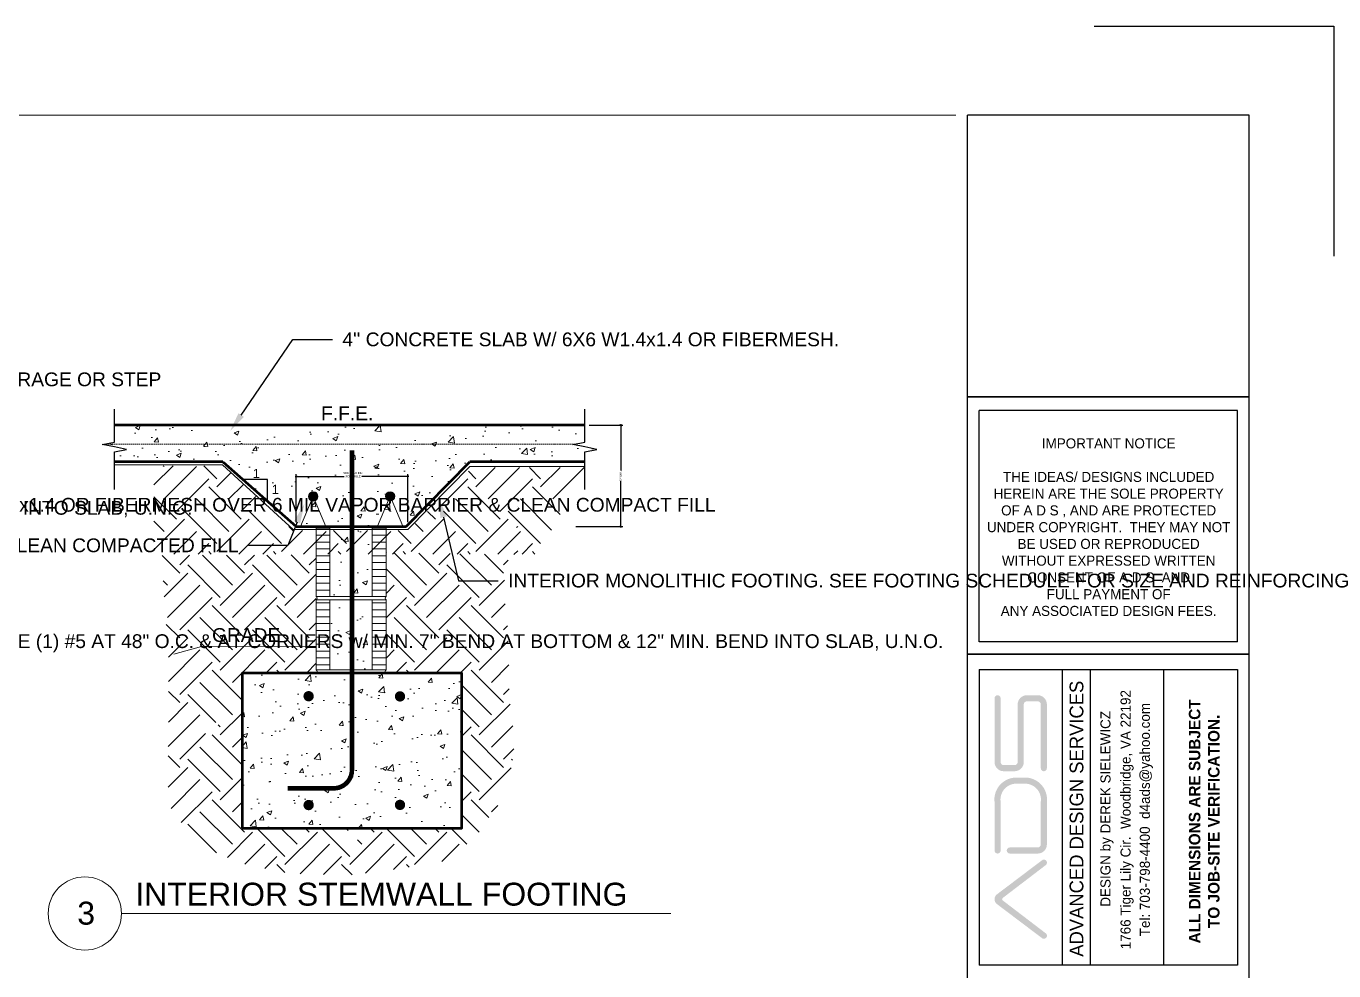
# Model space of a CAD drawing. Header units: inches. Extents: x -1842 to 12195, y -2228 to 2193.
# Drawn here: x 10433 to 11146, y -322 to 194 of the extents above; entities that cross this region are included whole.
import ezdxf
from ezdxf import colors
from ezdxf.entities.mleader import LeaderData, LeaderLine
from ezdxf.math import Vec2, Vec3

# ---------------------------------------------------------------- set-up
doc = ezdxf.new("R2010")
doc.units = ezdxf.units.IN
doc.header["$LTSCALE"] = 6
doc.header["$MEASUREMENT"] = 0
doc.linetypes.add('HIDDEN2', pattern=[0.1875, 0.125, -0.0625])
doc.layers.add('S-Dims', color=2, linetype='Continuous')
doc.layers.add('Title Block', color=7, linetype='Continuous')
for name, color, linetype, lineweight in [('S-Exisitng', 252, 'Continuous', 0), ('S-Foundation', 5, 'Continuous', 0), ('S-Structural', 1, 'Continuous', 20), ('S-Text', 3, 'Continuous', 0)]:
    doc.layers.add(name, color=color, linetype=linetype, lineweight=lineweight)
doc.styles.add('Arial', font='arial.ttf')
doc.styles.add('HS-DESIGN-PLAN', font='GOTHIC.TTF', dxfattribs={"height": 0.09375})
doc.styles.get("Standard").update_dxf_attribs({"font": 'ARIALN.TTF'})
doc.dimstyles.new('DIMS', dxfattribs={"dimscale": 96, "dimtxt": 0.09375, "dimasz": 0.09375, "dimexe": 0.1, "dimexo": 0.2, "dimgap": 0.046875, "dimtad": 0, "dimdec": 1, "dimzin": 7, "dimdsep": 46, "dimlunit": 4, "dimtxsty": 'Standard', "dimblk": 'ARCHTICK', "dimcen": 0, "dimdle": 0.046875, "dimclrd": 2, "dimclre": 2, "dimclrt": 2, "dimadec": 0, "dimazin": 0, "dimtfac": 1, "dimtdec": 1, "dimtmove": 1, "dimatfit": 2, "dimfxl": 0.2, "dimtolj": 1, "dimtzin": 0, "dimarcsym": 0})

# ---------------------------------------------------------------- blocks, each defined once
blk = doc.blocks.new('_ARCHTICK')
at = {"color": 0, "linetype": 'ByBlock', "const_width": 0.15}
blk.add_lwpolyline([(-0.5, -0.5), (0.5, 0.5)], dxfattribs=at)
blk = doc.blocks.new('*D534')
at = {"layer": 'Defpoints', "color": 0, "transparency": 16777216}
for p in [(10641.03, -52.17), (10580.01, -79.59), (10641.03, -79.59)]:
    blk.add_point(p, dxfattribs=at)
at = {"layer": 'S-Dims', "color": 2, "lineweight": -2, "transparency": 16777216}
for p, q in [((10579.44, -52.17), (10606.13, -52.17)), ((10580.01, -77.19), (10580.01, -50.97)), ((10641.59, -52.17), (10615.93, -52.17)), ((10641.03, -77.19), (10641.03, -50.97))]:
    blk.add_line(p, q, dxfattribs=at)
at = {"layer": 'S-Dims', "color": 2, "lineweight": -2, "transparency": 16777216, "xscale": 1.125, "yscale": 1.125, "zscale": 1.125, "rotation": 180}
blk.add_blockref('_ARCHTICK', (10580.01, -52.17), dxfattribs=at)
at = {"layer": 'S-Dims', "color": 2, "lineweight": -2, "transparency": 16777216, "xscale": 1.125, "yscale": 1.125, "zscale": 1.125}
blk.add_blockref('_ARCHTICK', (10641.03, -52.17), dxfattribs=at)
at = {"layer": 'S-Dims', "color": 2, "transparency": 16777216, "insert": (10611.03, -51.22), "char_height": 1.125, "attachment_point": 5}
blk.add_mtext('\\A1;SEE FOOTING\\PSCHEDULE', dxfattribs=at)
blk = doc.blocks.new('*D536')
at = {"layer": 'Defpoints', "color": 0, "transparency": 16777216}
for p in [(10737.6, -24.25), (10730.32, -79.59), (10757.18, -79.59)]:
    blk.add_point(p, dxfattribs=at)
at = {"layer": 'S-Dims', "color": 2, "lineweight": -2, "transparency": 16777216}
for p, q in [((10740, -24.25), (10758.38, -24.25)), ((10757.18, -23.69), (10757.18, -49)), ((10757.18, -80.15), (10757.18, -54.84)), ((10732.72, -79.59), (10758.38, -79.59))]:
    blk.add_line(p, q, dxfattribs=at)
at = {"layer": 'S-Dims', "color": 2, "lineweight": -2, "transparency": 16777216, "xscale": 1.125, "yscale": 1.125, "zscale": 1.125}
for p, rotation in [((10757.18, -24.25), 90), ((10757.18, -79.59), 270)]:
    blk.add_blockref('_ARCHTICK', p, dxfattribs=dict(at, rotation=rotation))
at = {"layer": 'S-Dims', "color": 2, "transparency": 16777216, "insert": (10757.18, -51.92), "char_height": 1.125, "attachment_point": 5, "rotation": 90}
blk.add_mtext('\\A1;12" MIN.', dxfattribs=at)

msp = doc.modelspace()

# ---------------------------------------------------------------- hatches: boundary and pattern name
at = {"layer": 'S-Exisitng'}
h = msp.add_hatch(dxfattribs=at)
h.set_pattern_fill('EARTH', color=256, scale=100, angle=45, style=0)
h.set_pattern_definition([(45, (-11865.357, 24324.03), (0, 35.355339), [25, -25]), (45, (-11871.986, 24330.658), (0, 35.355339), [25, -25]), (45, (-11878.615, 24337.287), (0, 35.355339), [25, -25]), (135, (-11878.615, 24341.707), (-35.355339, 2e-15), [25, -25]), (135, (-11871.986, 24348.336), (-35.355339, 2e-15), [25, -25]), (135, (-11865.357, 24354.965), (-35.355339, 2e-15), [25, -25])])
h.paths.add_polyline_path([(10539.7274105, -46.3325719), (10502.348074, -46.3325719), (10502.348074, -94.5532722), (10712.2679018, -94.5532722), (10737.9959084, -47.3067072), (10676.1579289, -47.3170526), (10641.0272481, -81.7402443), (10578.4471444, -81.7402443)])
h = msp.add_hatch(dxfattribs=at)
h.set_pattern_fill('EARTH', color=256, scale=100, angle=45, style=0)
h.set_pattern_definition([(45, (-443.737, 5874.501), (0, 35.35534), [25, -25]), (45, (-450.366, 5881.13), (0, 35.35534), [25, -25]), (45, (-456.995, 5887.76), (0, 35.35534), [25, -25]), (135, (-456.995, 5892.18), (-35.35534, 2e-15), [25, -25]), (135, (-450.366, 5898.808), (-35.35534, 2e-15), [25, -25]), (135, (-443.737, 5905.437), (-35.35534, 2e-15), [25, -25])])
h.paths.add_polyline_path([(10607.423989, -245.4897244), (10613.4507747, -245.4897244), (10613.4507747, -251.1356887), (10607.423989, -251.1356887)], flags=16)
h.paths.add_polyline_path([(10528.9538972, -192.6008011), (10528.9538972, -186.5740154), (10537.3913972, -186.5740154), (10537.3913972, -192.6008011)], flags=16)
edge = h.paths.add_edge_path()
edge.add_line((10510.354901, -149.7027864), (10510.0737741, -231.0157277))
edge.add_line((10510.0737741, -231.0157277), (10511.2659635, -232.7348885))
edge.add_line((10511.2659635, -232.7348885), (10519.1311906, -243.6205847))
edge.add_line((10519.1311906, -243.6205847), (10534.2564309, -256.622806))
edge.add_line((10534.2564309, -256.622806), (10550.2891729, -263.5774685))
edge.add_line((10550.2891729, -263.5774685), (10572.3721387, -268.3263772))
edge.add_line((10572.3721387, -268.3263772), (10585.3798751, -269.3229938))
edge.add_line((10585.3798751, -269.3229938), (10609.2778442, -269.8617969))
edge.add_line((10609.2778442, -269.8617969), (10633.1756006, -266.7184148))
edge.add_line((10633.1756006, -266.7184148), (10650.7210581, -264.1083703))
edge.add_line((10650.7210581, -264.1083703), (10661.6112907, -262.0655788))
edge.add_line((10661.6112907, -262.0655788), (10669.476305, -255.413234))
edge.add_line((10669.476305, -255.413234), (10677.6440327, -249.9704612))
edge.add_line((10677.6440327, -249.9704612), (10685.8115476, -237.2705576))
edge.add_line((10685.8115476, -237.2705576), (10691.2567702, -230.3158951))
edge.add_line((10691.2567702, -230.3158951), (10694.2817758, -226.385012))
edge.add_line((10694.2817758, -226.385012), (10696.3992796, -217.9183092))
edge.add_line((10696.3992796, -217.9183092), (10698.8194968, -201.8923084))
edge.add_line((10698.8194968, -201.8923084), (10699.1219973, -194.3328599))
edge.add_line((10699.1219973, -194.3328599), (10697.0042807, -179.8185983))
edge.add_line((10697.0042807, -179.8185983), (10696.0967791, -163.7925976))
edge.add_line((10696.0967791, -163.7925976), (10696.0967791, -150.7903763))
edge.add_line((10696.0967791, -150.7903763), (10695.491778, -135.6714792))
edge.add_line((10695.491778, -135.6714792), (10693.6927293, -117.4434372))
edge.add_line((10693.6927293, -117.4434372), (10693.6927293, -103.2316439))
edge.add_line((10693.6927293, -103.2316439), (10699.6647258, -88.2791056))
edge.add_line((10699.6647258, -88.2791056), (10700.3787263, -79.9485123))
edge.add_line((10700.3787263, -79.9485123), (10700.9783469, -67.551077))
edge.add_line((10700.9783469, -67.551077), (10700.9783469, -94.90693))
edge.add_line((10700.9783469, -94.90693), (10629.0688757, -93.7379004))
edge.add_line((10629.0688757, -93.7379004), (10629.0688757, -77.7124083))
edge.add_arc((10631.3268844, -78.6499083), 2.4448946, 157.4523206789, 202.5476793212)
edge.add_line((10629.0688757, -79.5874083), (10629.0688757, -117.7124083))
edge.add_arc((10631.3268844, -118.6499083), 2.4448946, 157.4523206789, 202.5476793211)
edge.add_line((10629.0688757, -119.5874083), (10629.0688757, -157.7124083))
edge.add_arc((10631.3268844, -158.6499083), 2.4448946, 157.4523206789, 202.5476793212)
edge.add_line((10629.0688757, -159.5874083), (10670.4373819, -159.5874083))
edge.add_line((10670.4373819, -159.5874083), (10670.4373819, -244.1640605))
edge.add_line((10670.4373819, -244.1640605), (10550.4373819, -244.1640605))
edge.add_line((10550.4373819, -244.1640605), (10550.4373819, -159.5874083))
edge.add_line((10550.4373819, -159.5874083), (10590.9438757, -159.5874083))
edge.add_arc((10588.6858671, -158.6499083), 2.4448946, 337.4523206784, 382.5476793215)
edge.add_line((10590.9438757, -157.7124083), (10590.9438757, -95.0322777))
edge.add_line((10590.9438757, -95.0322777), (10506.3003734, -95.2659286))
edge.add_line((10506.3003734, -95.2659286), (10510.354901, -149.7027864))
at = {"layer": 'S-Foundation', "ltscale": 10}
h = msp.add_hatch(dxfattribs=at)
h.set_pattern_fill('AR-CONC', color=252, scale=3.75, style=0)
h.set_pattern_definition([(50, (-1920.929, 5771.414), (26.897257, -2.353205), [2.8125, -30.9375]), (355, (-1920.93, 5771.414), (-5.203175, 28.207205), [2.25, -24.75]), (100.45144, (-1918.687, 5771.218), (21.69408, 25.854), [2.390257, -26.29283]), (46.1842, (-1920.93, 5778.914), (40.02155, -6.20697), [4.21875, -46.40625]), (96.63564, (-1917.594, 5778.397), (35.04982, 36.52945), [3.58539, -39.43927]), (351.18416, (-1920.93, 5778.914), (35.04982, 36.52945), [3.375, -37.125]), (21, (-1917.179, 5777.04), (22.384014, -15.09821), [2.8125, -30.9375]), (326, (-1917.18, 5777.04), (9.124325, 27.193127), [2.25, -24.75]), (71.45144, (-1915.313, 5775.78), (31.50834, 12.09492), [2.390257, -26.29283]), (37.5, (-1920.929, 5771.414), (0.4559946, 12.4835195), [0, -24.45, 0, -25.125, 0, -24.84375]), (7.5, (-1920.929, 5771.414), (9.865108, 14.790439), [0, -14.325, 0, -23.8875, 0, -9.46875]), (327.5, (-1929.291, 5771.414), (20.018341, -0.845808), [0, -9.375, 0, -29.25, 0, -38.8125]), (317.5, (-1933.041, 5771.414), (21.869481, 3.753937), [0, -12.1875, 0, -19.425, 0, -27.5625])])
h.paths.add_polyline_path([(10674.8919127, -44.25367), (10737.6005399, -44.25367), (10737.6005399, -38.71938), (10744.1917309, -37.4214384), (10737.6005399, -36.1234969), (10731.0093488, -34.8255554), (10731.8934299, -34.6514616), (10477.4492773, -34.1765846), (10474.1536818, -34.8255554), (10480.7448728, -36.1234969), (10487.3360639, -37.4214384), (10480.7448728, -38.71938), (10480.7448728, -45.7893463), (10540.0063757, -44.25367), (10580.0063757, -79.5874083), (10640.0063757, -79.5874083)])
h.paths.add_polyline_path([(10480.7448728, -24.25367), (10480.7448728, -33.5276139), (10477.4492773, -34.1765846), (10731.8934299, -34.6514616), (10737.6005399, -33.5276139), (10737.6005399, -24.25367)])
h = msp.add_hatch(dxfattribs=at)
h.set_pattern_fill('AR-CONC', color=252, scale=3.75, style=0)
h.set_pattern_definition([(50, (-443.737, 5874.501), (26.897257, -2.353205), [2.8125, -30.9375]), (355, (-443.737, 5874.501), (-5.203175, 28.207205), [2.25, -24.75]), (100.45144, (-441.495, 5874.305), (21.69408, 25.854), [2.39026, -26.29283]), (46.1842, (-443.737, 5882), (40.02155, -6.20697), [4.21875, -46.40625]), (96.63564, (-440.4, 5881.484), (35.04982, 36.52945), [3.58539, -39.43927]), (351.18416, (-443.737, 5882), (35.04982, 36.52945), [3.375, -37.125]), (21, (-439.987, 5880.126), (22.384014, -15.09821), [2.8125, -30.9375]), (326, (-439.987, 5880.126), (9.124325, 27.193127), [2.25, -24.75]), (71.45144, (-438.122, 5878.868), (31.50834, 12.09492), [2.39026, -26.29283]), (37.5, (-443.737, 5874.5015), (0.4559946, 12.4835195), [0, -24.45, 0, -25.125, 0, -24.84375]), (7.5, (-443.737, 5874.501), (9.865108, 14.790439), [0, -14.325, 0, -23.8875, 0, -9.46875]), (327.5, (-452.099, 5874.501), (20.018341, -0.845808), [0, -9.375, 0, -29.25, 0, -38.8125]), (317.5, (-455.85, 5874.501), (21.869481, 3.753937), [0, -12.1875, 0, -19.425, 0, -27.5625])])
h.paths.add_polyline_path([(10610.4373819, -79.5874083), (10598.4438757, -79.5874083), (10598.4438757, -117.7124083), (10610.4373819, -117.7124083)])
h.paths.add_polyline_path([(10621.5688757, -79.5874083), (10610.4373819, -79.5874083), (10610.4373819, -117.7124083), (10621.5688757, -117.7124083)])
h.paths.add_polyline_path([(10621.5688757, -119.5874083), (10610.4373819, -119.5874083), (10610.4373819, -157.7124083), (10621.5688757, -157.7124083)])
h.paths.add_polyline_path([(10610.4373819, -119.5874083), (10598.4438757, -119.5874083), (10598.4438757, -157.7124083), (10610.4373819, -157.7124083)])
h = msp.add_hatch(dxfattribs=at)
h.set_pattern_fill('AR-CONC', color=252, scale=3.75, style=0)
h.set_pattern_definition([(50, (9258.457, -930.624), (26.89726, -2.3532), [2.8125, -30.9375]), (355, (9258.457, -930.624), (-5.20318, 28.2072), [2.25, -24.75]), (100.4514, (9260.698, -930.82), (21.6941, 25.854), [2.39026, -26.29283]), (46.1842, (9258.457, -923.124), (40.02155, -6.207), [4.2187, -46.4062]), (96.6356, (9261.792, -923.64), (35.0498, 36.5294), [3.5854, -39.4393]), (351.1842, (9258.457, -923.124), (35.0498, 36.5294), [3.375, -37.125]), (21, (9262.207, -925), (22.384, -15.0982), [2.8125, -30.9375]), (326, (9262.207, -925), (9.12432, 27.19313), [2.25, -24.75]), (71.4514, (9264.072, -926.257), (31.50834, 12.0949), [2.39026, -26.29283]), (37.5, (9258.457, -930.624), (0.455995, 12.48352), [0, -24.45, 0, -25.125, 0, -24.84375]), (7.5, (9258.457, -930.624), (9.86511, 14.79044), [0, -14.325, 0, -23.8875, 0, -9.46875]), (327.5, (9250.094, -930.624), (20.01834, -0.84581), [0, -9.375, 0, -29.25, 0, -38.8125]), (317.5, (9246.344, -930.624), (21.86948, 3.75394), [0, -12.1875, 0, -19.425, 0, -27.5625])])
h.paths.add_polyline_path([(10550.4373819, -159.5874083), (10550.4373819, -244.1640605), (10670.4373819, -244.1640605), (10670.4373819, -159.5874083)])
at = {"layer": 'S-Structural'}
h = msp.add_hatch(color=256, dxfattribs=at)
h.dxf.hatch_style = 1
h.paths.add_polyline_path([(10591.7654539, -63.1717385, 1), (10586.7654539, -63.1717385, 1)])
h = msp.add_hatch(color=256, dxfattribs=at)
h.dxf.hatch_style = 1
h.paths.add_polyline_path([(10633.7835982, -63.0531145, 1), (10628.7835982, -63.0531145, 1)])
h = msp.add_hatch(dxfattribs=at)
h.set_pattern_fill('ANSI31', color=256, scale=30, angle=315, style=0)
h.set_pattern_definition([(0, (-443.737, 5874.5015), (8e-16, 3.75), [])])
h.paths.add_polyline_path([(10598.4438757, -79.5874083), (10590.9438757, -79.5874083), (10590.9438757, -117.7124083), (10598.4438757, -117.7124083)])
h.paths.add_polyline_path([(10621.5688757, -117.7124083), (10629.0688757, -117.7124083), (10629.0688757, -79.5874083), (10621.5688757, -79.5874083)])
h = msp.add_hatch(dxfattribs=at)
h.set_pattern_fill('ANSI31', color=256, scale=30, angle=315, style=0)
h.set_pattern_definition([(0, (9200.871, -867.508), (1e-15, 3.75), [])])
h.paths.add_polyline_path([(10598.4438757, -119.5874083), (10590.9438757, -119.5874083), (10590.9438757, -157.7124083), (10598.4438757, -157.7124083)])
h.paths.add_polyline_path([(10621.5688757, -157.7124083), (10629.0688757, -157.7124083), (10629.0688757, -119.5874083), (10621.5688757, -119.5874083)])
for points in [[(10588.0517964, -172.2218846, -1), (10585.5517964, -172.2218846, -1)], [(10638.0517964, -172.2218846, -1), (10635.5517964, -172.2218846, -1)], [(10588.0517964, -231.5295841, 1), (10585.5517964, -231.5295841, 1)], [(10638.0517964, -231.5295841, 1), (10635.5517964, -231.5295841, 1)]]:
    msp.add_hatch(color=256, dxfattribs=at).paths.add_polyline_path(points)
at = {"layer": 'Title Block'}
h = msp.add_hatch(color=256, dxfattribs=at)
h.paths.add_polyline_path([(10989.1718598, -264.3954588, 0.1912949762), (10989.8398399, -263.360453), (10989.8398399, -262.7134067, 0.1065363828), (10989.561246, -262.0677871, 0.1989123674), (10988.4780547, -261.3910174), (10987.9273794, -261.3910174, 0.1139636446), (10987.2335743, -261.6784009), (10962.653801, -280.2565291, 0.5149988252), (10962.653801, -285.6906449), (10987.2335743, -304.2687731, 0.1139636446), (10987.9273794, -304.5561566), (10988.4780547, -304.5561566, 0.1989123674), (10989.561246, -303.8793869, 0.1065363829), (10989.8398399, -303.2337673), (10989.8398399, -302.586721, 0.1912949762), (10989.1718598, -301.5517152), (10965.7574319, -283.6672463, -0.5343557179), (10965.7574319, -282.2799277)])
h.paths.add_polyline_path([(10984.8334893, -258.0534504, 0.4142135624), (10989.8398399, -253.0470997), (10989.8398399, -229.9073631, 0.440849221), (10978.1583551, -216.5570948), (10972.9360042, -216.5570948, 0.440849221), (10961.2545194, -229.9073631), (10961.2545194, -256.3846668, 0.4142135624), (10962.9233029, -258.0534504, 0.4142135624), (10964.5920865, -256.3846668), (10964.5920865, -229.9073631, -0.4500136067), (10972.9360042, -219.8946619), (10978.1583551, -219.8946619, -0.4500136067), (10986.5022728, -229.9073631), (10986.5022728, -253.0470997, -0.4142135624), (10984.8334893, -254.7158833), (10969.5984371, -254.7158833, 0.4142135624), (10967.9296535, -256.3846668, 0.4142135624), (10969.5984371, -258.0534504)])
h.paths.add_polyline_path([(10973.8783961, -208.1153947, -0.4142135624), (10972.2096125, -209.7841782), (10966.26087, -209.7841782, -0.4142135624), (10964.5920865, -208.1153947), (10964.5920865, -173.2941733, 0.4142135624), (10962.9233029, -171.6253897, 0.4142135624), (10961.2545194, -173.2941733), (10961.2545194, -208.1153947, 0.4142135624), (10966.26087, -213.1217453), (10972.2096125, -213.1217453, 0.4142135624), (10977.2159632, -208.1153947), (10977.2159632, -176.6317403, -0.4142135624), (10978.8847467, -174.9629568), (10984.8334893, -174.9629568, -0.4142135624), (10986.5022728, -176.6317403), (10986.5022728, -211.4529617, 0.4142135624), (10988.1710564, -213.1217453, 0.4142135624), (10989.8398399, -211.4529617), (10989.8398399, -176.6317403, 0.4142135624), (10984.8334893, -171.6253897), (10978.8847467, -171.6253897, 0.4142135624), (10973.8783961, -176.6317403)])
h = msp.add_hatch(color=256, dxfattribs=at)
h.paths.add_polyline_path([(10989.1718598, -264.3954588, 0.1912949762), (10989.8398399, -263.360453), (10989.8398399, -262.7134067, 0.1065363828), (10989.561246, -262.0677871, 0.1989123674), (10988.4780547, -261.3910174), (10987.9273794, -261.3910174, 0.1139636446), (10987.2335743, -261.6784009), (10962.653801, -280.2565291, 0.5149988252), (10962.653801, -285.6906449), (10987.2335743, -304.2687731, 0.1139636446), (10987.9273794, -304.5561566), (10988.4780547, -304.5561566, 0.1989123674), (10989.561246, -303.8793869, 0.1065363829), (10989.8398399, -303.2337673), (10989.8398399, -302.586721, 0.1912949762), (10989.1718598, -301.5517152), (10965.7574319, -283.6672463, -0.5343557179), (10965.7574319, -282.2799277)])
h.paths.add_polyline_path([(10984.8334893, -258.0534504, 0.4142135624), (10989.8398399, -253.0470997), (10989.8398399, -229.9073631, 0.440849221), (10978.1583551, -216.5570948), (10972.9360042, -216.5570948, 0.440849221), (10961.2545194, -229.9073631), (10961.2545194, -256.3846668, 0.4142135624), (10962.9233029, -258.0534504, 0.4142135624), (10964.5920865, -256.3846668), (10964.5920865, -229.9073631, -0.4500136067), (10972.9360042, -219.8946619), (10978.1583551, -219.8946619, -0.4500136067), (10986.5022728, -229.9073631), (10986.5022728, -253.0470997, -0.4142135624), (10984.8334893, -254.7158833), (10969.5984371, -254.7158833, 0.4142135624), (10967.9296535, -256.3846668, 0.4142135624), (10969.5984371, -258.0534504)])
h.paths.add_polyline_path([(10973.8783961, -208.1153947, -0.4142135624), (10972.2096125, -209.7841782), (10966.26087, -209.7841782, -0.4142135624), (10964.5920865, -208.1153947), (10964.5920865, -173.2941733, 0.4142135624), (10962.9233029, -171.6253897, 0.4142135624), (10961.2545194, -173.2941733), (10961.2545194, -208.1153947, 0.4142135624), (10966.26087, -213.1217453), (10972.2096125, -213.1217453, 0.4142135624), (10977.2159632, -208.1153947), (10977.2159632, -176.6317403, -0.4142135624), (10978.8847467, -174.9629568), (10984.8334893, -174.9629568, -0.4142135624), (10986.5022728, -176.6317403), (10986.5022728, -211.4529617, 0.4142135624), (10988.1710564, -213.1217453, 0.4142135624), (10989.8398399, -211.4529617), (10989.8398399, -176.6317403, 0.4142135624), (10984.8334893, -171.6253897), (10978.8847467, -171.6253897, 0.4142135624), (10973.8783961, -176.6317403)])

# ---------------------------------------------------------------- linework, layer by layer
msp.add_lwpolyline([(9445.1770111, 145.0261878, 0.5, 0.5, 0), (10940.2362458, 145.0261878, 0, 0, 0), (10940.2362458, -981.4230337, 0.5, 0.5, 0), (9445.1770111, -981.4230337, 0.5, 0.5, 0)], format="xyseb")
at = {"layer": 'S-Dims'}
for p, q in [((10564.347077, -53.7859397), (10550.7975008, -53.7859397)), ((10564.347077, -65.4631695), (10564.347077, -53.7859397))]:
    msp.add_line(p, q, dxfattribs=at)
for points in [[(10480.7448728, -59.4007865), (10480.7448728, -38.71938), (10487.3360639, -37.4214384), (10480.7448728, -36.1234969), (10474.1536818, -34.8255554), (10480.7448728, -33.5276139), (10480.7448728, -15.5102159)], [(10737.6005399, -59.4007865), (10737.6005399, -38.71938), (10744.1917309, -37.4214384), (10737.6005399, -36.1234969), (10731.0093488, -34.8255554), (10737.6005399, -33.5276139), (10737.6005399, -15.5102159)]]:
    msp.add_lwpolyline(points, dxfattribs=at)
at = {"layer": 'S-Exisitng'}
for p, q in [((10528.3547446, -145.1125116), (10513.1677999, -149.1460235)), ((10590.9438757, -144.8323984), (10528.3797725, -145.0660493))]:
    msp.add_line(p, q, dxfattribs=at)
at = {"layer": 'S-Foundation', "color": 5, "lineweight": 50}
for p, q in [((10737.6005399, -24.25367), (10480.7448728, -24.25367)), ((10540.0063757, -44.25367), (10480.7448728, -44.25367)), ((10540.0063757, -44.25367), (10580.0063757, -79.5874083)), ((10640.0063757, -79.5874083), (10674.8919127, -44.25367)), ((10737.6005399, -44.25367), (10674.8919127, -44.25367)), ((10580.0063757, -79.5874083), (10640.0063757, -79.5874083))]:
    msp.add_line(p, q, dxfattribs=at)
at = {"layer": 'S-Foundation', "color": 3}
msp.add_lwpolyline([(10480.7448728, -45.7893463), (10539.7274105, -45.7893463), (10578.4471444, -81.1970187), (10641.0272481, -81.1970187), (10674.8919127, -46.6930731), (10737.6005399, -46.6930731)], dxfattribs=at)
at = {"layer": 'S-Foundation', "color": 5, "lineweight": 50}
msp.add_lwpolyline([(10550.4373819, -244.1640605), (10670.4373819, -244.1640605), (10670.4373819, -159.5874083), (10550.4373819, -159.5874083)], close=True, dxfattribs=at)
at = {"layer": 'S-Structural', "linetype": 'HIDDEN2'}
msp.add_line((10475.0377629, -34.6514616), (10731.8934299, -34.6514616), dxfattribs=at)
at = {"layer": 'S-Structural'}
for p, q in [((10589.2654539, -63.1717385), (10582.3035963, -79.4760716)), ((10589.2654539, -63.1717385), (10596.2273114, -79.4760716)), ((10631.2835982, -63.0531145), (10624.3217406, -79.3574476)), ((10631.2835982, -63.0531145), (10638.2454557, -79.3574476)), ((10590.9438757, -117.7124083), (10590.9438757, -79.5874083)), ((10629.0688757, -79.5874083), (10590.9438757, -79.5874083)), ((10629.0688757, -79.5874083), (10590.9438757, -79.5874083)), ((10598.4438757, -117.7124083), (10598.4438757, -79.5874083)), ((10621.5688757, -117.7124083), (10621.5688757, -79.5874083)), ((10629.0688757, -117.7124083), (10629.0688757, -79.5874083)), ((10629.0688757, -117.7124083), (10590.9438757, -117.7124083)), ((10629.0688757, -117.7124083), (10590.9438757, -117.7124083)), ((10590.9438757, -157.7124083), (10590.9438757, -119.5874083)), ((10629.0688757, -119.5874083), (10590.9438757, -119.5874083)), ((10629.0688757, -119.5874083), (10590.9438757, -119.5874083)), ((10598.4438757, -157.7124083), (10598.4438757, -119.5874083)), ((10621.5688757, -157.7124083), (10621.5688757, -119.5874083)), ((10629.0688757, -157.7124083), (10629.0688757, -119.5874083)), ((10629.0688757, -157.7124083), (10629.0688757, -119.5874083)), ((10629.0688757, -157.7124083), (10590.9438757, -157.7124083))]:
    msp.add_line(p, q, dxfattribs=at)
at = {"layer": 'S-Structural', "const_width": 2.5}
msp.add_lwpolyline([(10610.4373819, -37.9460497), (10610.4373819, -212.449841, -0.4142135624), (10600.4373819, -222.449841), (10575.4373819, -222.449841)], format="xyb", dxfattribs=at)
for points in [[(10585.2324978, -172.1594492, -1), (10588.3574978, -172.1594492, -1)], [(10635.119447, -172.2702369, -1), (10638.244447, -172.2702369, -1)], [(10585.2324978, -231.5920195, 1), (10588.3574978, -231.5920195, 1)], [(10635.119447, -231.4812319, 1), (10638.244447, -231.4812319, 1)]]:
    msp.add_lwpolyline(points, format="xyb", close=True, dxfattribs=at)
at = {"layer": 'S-Structural'}
for centre in [(10589.2654539, -63.1717385), (10631.2835982, -63.0531145)]:
    msp.add_circle(centre, 2.5, dxfattribs=at)
for centre, start, end in [((10590.2756446, -118.6499083), 305.4805082379, 54.5194917624), ((10629.7371069, -118.6499083), 125.4805082376, 234.5194917621), ((10590.2756446, -158.6499083), 305.4805082379, 54.5194917624), ((10629.7371069, -158.6499083), 125.4805082376, 234.5194917621)]:
    msp.add_arc(centre, 1.1512772, start, end, dxfattribs=at)
at = {"layer": 'S-Text'}
msp.add_line((10484.6219269, -290.7541772), (10784.5638847, -290.7541772), dxfattribs=at)
msp.add_circle((10464.6219269, -290.7541772), 20, dxfattribs=at)
at = {"layer": 'Title Block'}
for p, q in [((11015.692404, 193.6031478), (11146.495989, 193.6031478)), ((11015.692404, 193.6031478), (11146.495989, 193.6031478)), ((11015.692404, 193.6031478), (11146.495989, 193.6031478)), ((11015.692404, 193.6031478), (11146.495989, 193.6031478)), ((11015.692404, 193.6031478), (11146.495989, 193.6031478)), ((11015.692404, 193.6031478), (11146.495989, 193.6031478)), ((11015.692404, 193.6031478), (11146.495989, 193.6031478)), ((11015.692404, 193.6031478), (11146.495989, 193.6031478)), ((11146.495989, 193.6031478), (11146.495989, 68.1126678)), ((11146.495989, 193.6031478), (11146.495989, 68.1126678)), ((11146.495989, 193.6031478), (11146.495989, 68.1126678)), ((11146.495989, 193.6031478), (11146.495989, 68.1126678)), ((11146.495989, 193.6031478), (11146.495989, 68.1126678)), ((11146.495989, 193.6031478), (11146.495989, 68.1126678)), ((11146.495989, 193.6031478), (11146.495989, 68.1126678)), ((11146.495989, 193.6031478), (11146.495989, 68.1126678)), ((11146.495989, 193.6031478), (11146.495989, 68.1126678)), ((11146.495989, 193.6031478), (11146.495989, 68.1126678)), ((11146.495989, 193.6031478), (11146.495989, 68.1126678)), ((11146.495989, 193.6031478), (11146.495989, 68.1126678)), ((11146.495989, 193.6031478), (11146.495989, 68.1126678)), ((11146.495989, 193.6031478), (11146.495989, 68.1126678)), ((11146.495989, 193.6031478), (11146.495989, 68.1126678)), ((11146.495989, 193.6031478), (11146.495989, 68.1126678)), ((11146.495989, 193.6031478), (11146.495989, 68.1126678)), ((11146.495989, 193.6031478), (11146.495989, 68.1126678)), ((11146.495989, 193.6031478), (11146.495989, 68.1126678)), ((11146.495989, 193.6031478), (11146.495989, 68.1126678)), ((11146.495989, 193.6031478), (11146.495989, 68.1126678)), ((11146.495989, 193.6031478), (11146.495989, 68.1126678)), ((11146.495989, 193.6031478), (11146.495989, 68.1126678)), ((11146.495989, 193.6031478), (11146.495989, 68.1126678)), ((10946.5613708, -981.4230436), (10946.5613708, 145.0261778)), ((11100.1763708, 145.0261778), (10946.5613708, 145.0261778)), ((11100.1763708, -981.4230436), (11100.1763708, 145.0261778)), ((10946.5613708, -8.6563222), (11100.1763708, -8.6563222)), ((10946.5613708, -8.6563222), (11100.1763708, -8.6563222)), ((10946.5613708, -8.6563222), (11100.1763708, -8.6563222)), ((10946.5613708, -8.6563222), (11100.1763708, -8.6563222)), ((11100.1763708, -8.6563222), (10946.5613708, -8.6563222)), ((11093.9063708, -16.2438222), (10952.8313708, -16.2438222)), ((10952.8313708, -142.5650722), (10952.8313708, -16.2438222)), ((11093.9063708, -142.5650722), (11093.9063708, -16.2438222)), ((11093.9063708, -142.5650722), (10952.8313708, -142.5650722)), ((10946.5613708, -149.1563222), (11100.1763708, -149.1563222)), ((10946.5613708, -149.1563222), (11100.1763708, -149.1563222)), ((10946.5613708, -149.1563222), (11100.1763708, -149.1563222)), ((11100.1763708, -149.1563222), (10946.5613708, -149.1563222)), ((10952.8864958, -157.5650722), (11093.9063708, -157.5650722)), ((10952.8864958, -157.5650722), (10952.8864958, -319.0693214)), ((10998.4179681, -319.0693214), (10998.4179681, -157.5650722)), ((10998.4179681, -319.0693214), (10998.4179681, -157.5650722)), ((11013.6721999, -319.0693214), (11013.6721999, -157.5650722)), ((11013.6721999, -319.0693214), (11013.6721999, -157.5650722)), ((11053.6721999, -319.0693214), (11053.6721999, -157.5650722)), ((11053.6721999, -319.0693214), (11053.6721999, -157.5650722)), ((11093.9063708, -157.5650722), (11093.9063708, -319.0693214)), ((11093.9063708, -319.0693214), (10952.8313708, -319.0693214))]:
    msp.add_line(p, q, dxfattribs=at)
at = {"layer": 'Title Block', "const_width": 0.5}
for points in [[(10946.5613708, 145.0261778), (11100.1763708, 145.0261778)], [(10946.5613708, -981.4230436), (10946.5613708, 145.0261778)], [(11100.1763708, -981.4230436), (11100.1763708, 145.0261778)], [(10946.5613708, -8.6563222), (11100.1763708, -8.6563222)], [(10946.5613708, -8.6563222), (11100.1763708, -8.6563222)], [(10946.5613708, -149.1563222), (11100.1763708, -149.1563222)], [(10946.5613708, -149.1563222), (11100.1763708, -149.1563222)]]:
    msp.add_lwpolyline(points, dxfattribs=at)

# ---------------------------------------------------------------- texts
at = {"layer": 'S-Dims', "char_height": 5, "width": 294.30601648, "attachment_point": 1, "style": 'Arial'}
for insert in [(10556.3072174, -48.0505459), (10566.6374667, -56.7474701)]:
    msp.add_mtext('1', dxfattribs=dict(at, insert=insert))
at = {"layer": 'S-Text', "char_height": 7.5, "width": 294.30601648, "attachment_point": 1, "style": 'Arial'}
for s, insert in [('F.F.E.', (10593.6168752, -13.9784176)), ('GRADE', (10534.0723198, -135.0117812))]:
    msp.add_mtext(s, dxfattribs=dict(at, insert=insert))
at = {"layer": 'S-Text', "char_height": 12.5, "attachment_point": 1, "style": 'Arial'}
for s, width, insert in [('INTERIOR STEMWALL FOOTING', 352.848742969, (10492.1494371, -273.9662011)), ('3', 21.613070392, (10460.4679286, -284.3473909))]:
    msp.add_mtext_dynamic_manual_height_columns(s, width=width, gutter_width=5, heights=[0], dxfattribs=dict(at, insert=insert))
at = {"layer": 'Title Block', "insert": (11023.5594469, -79.9130921), "char_height": 5.48625, "width": 1080.556998024, "attachment_point": 5, "style": 'HS-DESIGN-PLAN'}
msp.add_mtext('IMPORTANT NOTICE \\P\\P\\pxt2;THE IDEAS/ DESIGNS INCLUDED \\PHEREIN ARE THE SOLE PROPERTY \\POF A D S , AND ARE PROTECTED \\PUNDER COPYRIGHT.  THEY MAY NOT \\PBE USED OR REPRODUCED \\PWITHOUT EXPRESSED WRITTEN \\PCONSENT OF A D S  AND \\PFULL PAYMENT OF \\PANY ASSOCIATED DESIGN FEES.', dxfattribs=at)
at = {"layer": 'Title Block', "attachment_point": 5, "rotation": 90, "style": 'HS-DESIGN-PLAN'}
for s, insert, char_height, width in [('ADVANCED DESIGN SERVICES', (11006.0557457, -239.0496288), 7.50975, 200.725788003), ('1766 Tiger Lily Cir.  Woodbridge, VA 22192', (11033.6221277, -239.5462151), 5.48625, 248.576827248), ('1766 Tiger Lily Cir.  Woodbridge, VA 22192', (11033.6221277, -239.5462151), 5.48625, 248.576827248), ('Tel: 703-798-4400  d4ads@yahoo.com', (11044.1300407, -239.5231881), 5.48625, 248.576827248), ('Tel: 703-798-4400  d4ads@yahoo.com', (11044.1300407, -239.5231881), 5.48625, 248.576827248), ('\\P{\\fCentury Gothic|b1|i0|c0|p34;\\H1.1429x;ALL DIMENSIONS ARE SUBJECT \\PTO JOB-SITE VERIFICATION.}', (11071.1846524, -240.4999937), 5.48625, 248.576827248), ('\\P{\\fCentury Gothic|b1|i0|c0|p34;\\H1.1429x;ALL DIMENSIONS ARE SUBJECT \\PTO JOB-SITE VERIFICATION.}', (11071.1846524, -240.4999937), 5.48625, 248.576827248), ('DESIGN by DEREK SIELEWICZ', (11022.6484848, -233.6421202), 5.48625, 248.576827248), ('DESIGN by DEREK SIELEWICZ', (11022.6484848, -233.6421202), 5.48625, 248.576827248)]:
    msp.add_mtext(s, dxfattribs=dict(at, insert=insert, char_height=char_height, width=width))

# ---------------------------------------------------------------- dimensions: what is measured, and where the dimension line sits
at = {"layer": 'S-Dims'}
dim = msp.add_linear_dim(base=(10757.1835227, -79.5874083), p1=(10737.6005399, -24.25367), p2=(10730.3247689, -79.5874083), angle=90, text='12" MIN.', dimstyle='DIMS', override={"dimscale": 12}, dxfattribs=at)
dim.commit()
dim.dimension.update_dxf_attribs({"geometry": '*D536', "text_midpoint": (10757.1835227, -51.9205391)})
dim = msp.add_linear_dim(base=(10641.0272481, -52.1696744), p1=(10580.0063757, -79.5874083), p2=(10641.0272481, -79.5874083), text='SEE FOOTING\\PSCHEDULE', dimstyle='DIMS', override={"dimscale": 12}, dxfattribs=at)
dim.commit()
dim.dimension.update_dxf_attribs({"geometry": '*D534', "text_midpoint": (10611.0272481, -51.2224464), "dimtype": 160})

# ---------------------------------------------------------------- leaders
at = {"layer": 'S-Text'}
ml = msp.add_multileader_mtext('Standard', dxfattribs=at)
ml.set_content("\\A1;4'' CONCRETE SLAB W/ 6X6 W1.4x1.4 OR FIBERMESH. ", color=256, style='Arial')
ml.set_leader_properties()
ml.build(insert=Vec2(0, 0))
ml.multileader.update_dxf_attribs({"dogleg_length": 0.36, "arrow_head_size": 10.8, "scale": 12})
ctx = ml.context
ctx.base_point, ctx.scale, ctx.char_height, ctx.arrow_head_size, ctx.landing_gap_size, ctx.plane_origin = Vec3(10599.8100604, 22.5662401), 12, 7.5, 10.8, 5.4, Vec3(10504.0288601, -63.8476748)
notes = []
notes.append((ctx, [(0, (1, 1, 0), (10578.2100604, 22.5662401), (1, 0), 21.6, [(0, [(10543.8686164, -27.5788449)], 0, [])])]))
ctx.mtext.insert, ctx.mtext.width, ctx.mtext.defined_height, ctx.mtext.flow_direction = Vec3(10605.2100604, 26.3801896), 113.144760408, 37.7645959, 5
ml = msp.add_multileader_mtext('Standard', dxfattribs=at)
ml.set_content("\\A1;4'' CONCRETE SLAB W/ 6X6 W1.4x1.4 OR FIBERMESH OVER 6 MIL VAPOR BARRIER & CLEAN COMPACT FILL", color=256, style='Arial')
ml.set_leader_properties()
ml.build(insert=Vec2(0, 0))
ml.multileader.update_dxf_attribs({"dogleg_length": 0.36, "arrow_head_size": 10.8, "scale": 12})
ctx = ml.context
ctx.base_point, ctx.scale, ctx.char_height, ctx.arrow_head_size, ctx.landing_gap_size, ctx.plane_origin = Vec3(9856.5990183, 10.1903136), 12, 7.5, 10.8, 5.4, Vec3(9760.817818, -83.0845378)
notes.append((ctx, [(0, (1, 1, 0), (9834.9990183, 10.1903136), (1, 0), 21.6, [(0, [(9824.4139361, -22.3292446)], 0, [])])]))
ctx.mtext.insert, ctx.mtext.width, ctx.mtext.flow_direction = Vec3(9861.9990183, 14.0042631), 142.811107221, 5
ml = msp.add_multileader_mtext('Standard', dxfattribs=at)
ml.set_content('\\A1;HEIGHT OF CURB VARIES w/ SLOPE OF GARAGE OR STEP', color=256, style='Arial')
ml.set_leader_properties()
ml.build(insert=Vec2(0, 0))
ml.multileader.update_dxf_attribs({"dogleg_length": 0.36, "arrow_head_size": 10.8, "scale": 12})
ctx = ml.context
ctx.base_point, ctx.scale, ctx.char_height, ctx.arrow_head_size, ctx.landing_gap_size, ctx.plane_origin = Vec3(10204.6828808, 0.7434258), 12, 7.5, 10.8, 5.4, Vec3(10117.9386739, -14.6081589)
notes.append((ctx, [(0, (1, 1, 0), (10192.1198742, 0.7434258), (1, 0), 12.5630066, [(0, [(10177.3432212, -30.1306234)], 0, [])])]))
ctx.mtext.insert, ctx.mtext.width, ctx.mtext.flow_direction = Vec3(10210.0828808, 4.5573753), 150.979902618, 5
ml = msp.add_multileader_mtext('Standard', dxfattribs=at)
ml.set_content("\\A1;4'' CONCRETE SLAB W/ 6X6 W1.4x1.4 OR FIBERMESH OVER 6 MIL VAPOR BARRIER & CLEAN COMPACT FILL", color=256, style='Arial')
ml.set_leader_properties()
ml.build(insert=Vec2(0, 0))
ml.multileader.update_dxf_attribs({"dogleg_length": 0.36, "arrow_head_size": 10.8, "scale": 12})
ctx = ml.context
ctx.base_point, ctx.scale, ctx.char_height, ctx.arrow_head_size, ctx.landing_gap_size, ctx.plane_origin = Vec3(10257.5481379, -67.732953), 12, 7.5, 10.8, 5.4, Vec3(10170.803931, -83.0845378)
notes.append((ctx, [(0, (1, 1, 0), (10244.9851313, -67.732953), (1, 0), 12.5630066, [(0, [(10234.4000491, -47.3292446)], 0, [])])]))
ctx.mtext.insert, ctx.mtext.width, ctx.mtext.flow_direction = Vec3(10262.9481379, -63.9190035), 142.811107221, 5
ml = msp.add_multileader_mtext('Standard', dxfattribs=at)
ml.set_content('\\A1;INTERIOR MONOLITHIC FOOTING. SEE FOOTING SCHEDULE FOR SIZE AND REINFORCING', color=256, style='Arial')
ml.set_leader_properties()
ml.build(insert=Vec2(0, 0))
ml.multileader.update_dxf_attribs({"dogleg_length": 0.36, "arrow_head_size": 10.8, "scale": 12})
ctx = ml.context
ctx.base_point, ctx.scale, ctx.char_height, ctx.arrow_head_size, ctx.landing_gap_size, ctx.plane_origin = Vec3(10690.2819283, -109.1131952), 12, 7.5, 10.8, 5.4, Vec3(10595.7247319, -216.551609)
notes.append((ctx, [(0, (1, 1, 0), (10668.6819283, -109.1131952), (1, 0), 21.6, [(0, [(10657.9595804, -63.9450459)], 0, [])])]))
ctx.mtext.insert, ctx.mtext.width, ctx.mtext.defined_height, ctx.mtext.flow_direction = Vec3(10695.6819283, -105.2992457), 117.259339292, 41.3576622, 5
ml = msp.add_multileader_mtext('Standard', dxfattribs=at)
ml.set_content('VAPOR BARRIER (6-MIL MIN.) OVER CLEAN COMPACTED FILL', color=256, style='Arial')
ml.set_leader_properties()
ml.build(insert=Vec2(0, 0))
ml.multileader.update_dxf_attribs({"dogleg_length": 0.36, "arrow_head_size": 10.8, "scale": 12})
ctx = ml.context
ctx.base_point, ctx.scale, ctx.char_height, ctx.arrow_head_size, ctx.landing_gap_size, ctx.plane_origin = Vec3(10424.1906571, -89.8641233), 12, 7.5, 10.8, 5.4, Vec3(10556.2268233, -215.9870466)
ctx.text_align_type = 2
notes.append((ctx, [(0, (1, 1, 0), (10575.5214211, -89.8641233), (-1, 0), 21.6, [(0, [(10584.4944752, -67.1658287)], 0, [])])]))
ctx.mtext.insert, ctx.mtext.width, ctx.mtext.alignment, ctx.mtext.flow_direction = Vec3(10548.5214211, -86.0501737), 124.726449373, 3, 5
ml = msp.add_multileader_mtext('Standard', dxfattribs=at)
ml.set_content('\\A1;VERTICAL REINFORCING TO BE (1) #5 AT 48" O.C. & AT CORNERS w/ MIN. 7" BEND AT BOTTOM & 12" MIN. BEND INTO SLAB, U.N.O. ', color=256, style='Arial')
ml.set_leader_properties()
ml.build(insert=Vec2(0, 0))
ml.multileader.update_dxf_attribs({"dogleg_length": 0.36, "arrow_head_size": 10.8, "scale": 12})
ctx = ml.context
ctx.base_point, ctx.scale, ctx.char_height, ctx.arrow_head_size, ctx.landing_gap_size, ctx.plane_origin = Vec3(9857.7499022, -69.3907397), 12, 7.5, 10.8, 5.4, Vec3(9780.0710708, -173.5382991)
notes.append((ctx, [(0, (1, 1, 0), (9836.1499022, -69.3907397), (1, 0), 21.6, [(0, [(9748.7256143, -114.930121)], 0, [])])]))
ctx.mtext.insert, ctx.mtext.width, ctx.mtext.flow_direction = Vec3(9863.1499022, -65.5767901), 132.789521258, 5
ml = msp.add_multileader_mtext('Standard', dxfattribs=at)
ml.set_content('\\A1;VERTICAL REINFORCING TO BE (1) #5 AT 48" O.C. & AT CORNERS w/ MIN. 7" BEND AT BOTTOM & 12" MIN. BEND INTO SLAB, U.N.O. ', color=256, style='Arial')
ml.set_leader_properties()
ml.build(insert=Vec2(0, 0))
ml.multileader.update_dxf_attribs({"dogleg_length": 0.36, "arrow_head_size": 10.8, "scale": 12})
ctx = ml.context
ctx.base_point, ctx.scale, ctx.char_height, ctx.arrow_head_size, ctx.landing_gap_size, ctx.plane_origin = Vec3(10267.7360152, -142.1800882), 12, 7.5, 10.8, 5.4, Vec3(10190.0571838, -173.5382991)
notes.append((ctx, [(0, (1, 1, 0), (10246.1360152, -142.1800882), (1, 0), 21.6, [(0, [(10158.7117273, -114.930121)], 0, [])])]))
ctx.mtext.insert, ctx.mtext.width, ctx.mtext.flow_direction = Vec3(10273.1360152, -138.3661387), 132.789521258, 5
ml = msp.add_multileader_mtext('Standard', dxfattribs=at)
ml.set_content('\\A1;GRADE BEAM.', color=256, style='Arial')
ml.set_leader_properties()
ml.build(insert=Vec2(0, 0))
ml.multileader.update_dxf_attribs({"dogleg_length": 0.36, "arrow_head_size": 10.8, "scale": 12})
ctx = ml.context
ctx.base_point, ctx.scale, ctx.char_height, ctx.arrow_head_size, ctx.landing_gap_size, ctx.plane_origin = Vec3(9860.4315333, -154.682978), 12, 7.5, 10.8, 5.4, Vec3(9780.0710708, -247.9578293)
notes.append((ctx, [(0, (1, 1, 0), (9838.8315333, -154.682978), (1, 0), 21.6, [(0, [(9808.7256143, -190.9224218)], 0, [])])]))
ctx.mtext.insert, ctx.mtext.width, ctx.mtext.defined_height, ctx.mtext.flow_direction = Vec3(9865.8315333, -150.8690284), 84.049248536, 43.3024544, 5
ml = msp.add_multileader_mtext('Standard', dxfattribs=at)
ml.set_content('\\A1;GRADE BEAM.', color=256, style='Arial')
ml.set_leader_properties()
ml.build(insert=Vec2(0, 0))
ml.multileader.update_dxf_attribs({"dogleg_length": 0.36, "arrow_head_size": 10.8, "scale": 12})
ctx = ml.context
ctx.base_point, ctx.scale, ctx.char_height, ctx.arrow_head_size, ctx.landing_gap_size, ctx.plane_origin = Vec3(10270.4176463, -223.1111444), 12, 7.5, 10.8, 5.4, Vec3(10190.0571838, -247.9578293)
notes.append((ctx, [(0, (1, 1, 0), (10248.8176463, -223.1111444), (1, 0), 21.6, [(0, [(10218.7117273, -190.9224218)], 0, [])])]))
ctx.mtext.insert, ctx.mtext.width, ctx.mtext.defined_height, ctx.mtext.flow_direction = Vec3(10275.8176463, -219.2971949), 84.049248536, 43.3024544, 5
for ctx, leaders in notes:
    for number, flags, end, landing, length, lines in leaders:
        leader = LeaderData()
        leader.index, (leader.has_last_leader_line, leader.has_dogleg_vector, leader.attachment_direction) = number, flags
        leader.last_leader_point, leader.dogleg_vector, leader.dogleg_length = Vec3(end), Vec3(landing), length
        for number, points, colour, breaks in lines:
            line = LeaderLine()
            line.index, line.vertices, line.color, line.breaks = number, Vec3.list(points), colors.encode_raw_color(colour), breaks
            leader.lines.append(line)
        ctx.leaders.append(leader)

doc.saveas('drawing.dxf')
